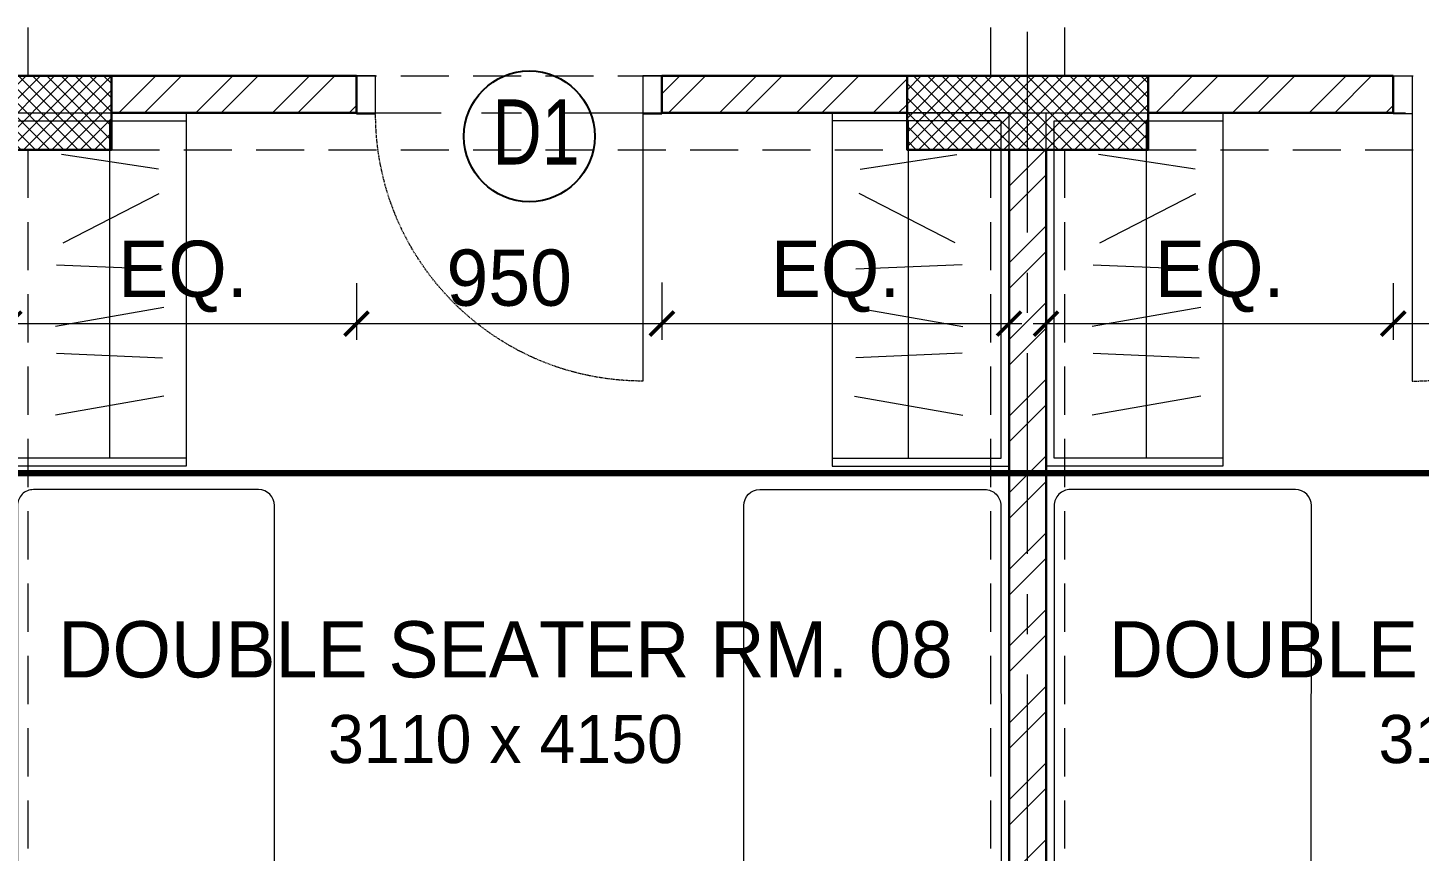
# Model space of a CAD drawing. Header units: millimetres. Extents: x -286480 to 108094, y -227925 to 10018.
# Drawn here: x -26306 to -21978, y -100020 to -97457 of the extents above; entities that cross this region are included whole.
import ezdxf

# ---------------------------------------------------------------- set-up
doc = ezdxf.new("R2010")
doc.units = ezdxf.units.MM
doc.header["$LTSCALE"] = 100
doc.header["$MEASUREMENT"] = 0
doc.header["$PDMODE"] = 67
doc.linetypes.add('CENTER', pattern=[2, 1.25, -0.25, 0.25, -0.25])
doc.linetypes.add('DASHED2', pattern=[0.375, 0.25, -0.125])
doc.layers.get('0').update_dxf_attribs({"lineweight": 25})
for name, color, linetype, lineweight in [('A-ANNO-COLUMN-HATCH', 253, 'Continuous', 9), ('A-ANNO-DOOR', 40, 'Continuous', 18), ('A-ANNO-GRID', 251, 'CENTER', 9), ('A-ANNO-TEXT', 7, 'Continuous', 25), ('A-ANNO-WALL', 1, 'Continuous', 30), ('beam', 3, 'Continuous', 20), ('dim', 7, 'Continuous', 13), ('DW-NO', 7, 'Continuous', 25), ('FURNITURE LAYOUT', 37, 'Continuous', 15), ('S-COL', 4, 'Continuous', 30), ('WALL HATCH', 24, 'Continuous', 9)]:
    doc.layers.add(name, color=color, linetype=linetype, lineweight=lineweight)
doc.styles.add('CENTURY-GOTHIC', font='GOTHIC.TTF', dxfattribs={"height": 175})
doc.styles.add('SIZE', font='arial.ttf', dxfattribs={"width": 0.75, "height": 200})
doc.styles.add('Tower', font='arial.ttf', dxfattribs={"height": 250})
doc.dimstyles.new('1.125', dxfattribs={"dimtxt": 175, "dimasz": 75, "dimexe": 50, "dimexo": 50, "dimgap": 50, "dimtad": 1, "dimdec": 0, "dimrnd": 5, "dimzin": 0, "dimdsep": 46, "dimtxsty": 'CENTURY-GOTHIC', "dimblk": 'ARCHTICK', "dimcen": 5, "dimdle": 40, "dimclrd": 256, "dimclre": 8, "dimclrt": 213, "dimadec": 0, "dimazin": 0, "dimtfac": 1, "dimtdec": 0, "dimtofl": 0, "dimtmove": 2, "dimatfit": 2, "dimldrblk": 'OPEN30', "dimfxl": 80, "dimtolj": 1, "dimtzin": 0, "dimlwd": 15, "dimlwe": 9, "dimarcsym": 1})

# ---------------------------------------------------------------- blocks, each defined once
blk = doc.blocks.new('A$C0E3E786B-flat-1')
at = {"ltscale": 0.1}
for p, q in [((855.2, 288.7, 0), (240.1, -46.1, 0)), ((1735, -1224.8, 0), (922.8, 268.6, 0)), ((220.2, -113.9, 0), (1032.4, -1607.3, 0)), ((1532.3, -852, 0), (1444.7, -899.7, 0)), ((1444.7, -899.7, 0), (752.9, -1093.3, 0)), ((829.6, -1234.5, 0), (1444.7, -899.7, 0)), ((1500.5, -885, 0), (875.6, -1225.1, 0)), ((1500.5, -885, 0), (1482.4, -924.7, 0)), ((1701.1, -1254, 0), (1500.5, -885, 0)), ((875.6, -1225.1, 0), (918.9, -1231.4, 0)), ((1076.3, -1594.1, 0), (875.6, -1225.1, 0)), ((1076.3, -1594.1, 0), (1701.1, -1254, 0)), ((1701.1, -1254, 0), (1654.4, -1240.9, 0)), ((1100.1, -1627.4, 0), (1715.1, -1292.6, 0)), ((1076.3, -1594.1, 0), (1090.9, -1547.7, 0))]:
    blk.add_line(p, q, dxfattribs=at)
for centre, start_param, end_param in [((879, 244.7, 0), 1.628397, 3.199193), ((264, -90, 0), 3.199193, 4.76999), ((1691.3, -1248.7, 0), 0.057601, 1.628397), ((1076.2, -1583.5, 0), 4.76999, 6.340786)]:
    blk.add_ellipse(centre, major_axis=(21.3, -45.2), ratio=0.996988, start_param=start_param, end_param=end_param, dxfattribs=at)
blk = doc.blocks.new('_ArchTick')
at = {"const_width": 0.15}
blk.add_lwpolyline([(-0.5, -0.5), (0.5, 0.5)], dxfattribs=at)
blk = doc.blocks.new('*D147')
at = {"layer": 'Defpoints', "color": 0, "ltscale": 0.1, "transparency": 16777216}
for p in [(-25283.3, -98202.4, -10.6), (-26363.3, -98317.4, -18.6), (-25283.3, -98378)]:
    blk.add_point(p, dxfattribs=at)
at = {"layer": 'dim', "color": 8, "lineweight": 9, "ltscale": 0.1, "transparency": 16777216}
for p, q in [((-25283.3, -98252.4), (-25283.3, -98428)), ((-26363.3, -98367.4), (-26363.3, -98428))]:
    blk.add_line(p, q, dxfattribs=at)
at = {"layer": 'dim', "lineweight": 15, "ltscale": 0.1, "transparency": 16777216}
blk.add_line((-26403.3, -98378), (-25243.3, -98378), dxfattribs=at)
at = {"layer": 'dim', "lineweight": 15, "ltscale": 0.1, "transparency": 16777216, "xscale": 75, "yscale": 75, "zscale": 75, "rotation": 180}
blk.add_blockref('_ArchTick', (-26363.3, -98378), dxfattribs=at)
at = {"layer": 'dim', "lineweight": 15, "ltscale": 0.1, "transparency": 16777216, "xscale": 75, "yscale": 75, "zscale": 75}
blk.add_blockref('_ArchTick', (-25283.3, -98378), dxfattribs=at)
at = {"layer": 'dim', "color": 213, "ltscale": 0.1, "transparency": 16777216, "insert": (-25823.3, -98231.4), "char_height": 175, "attachment_point": 5, "style": 'CENTURY-GOTHIC'}
blk.add_mtext('\\A1;EQ.', dxfattribs=at)
blk = doc.blocks.new('_Open30')
at = {"color": 0, "linetype": 'ByBlock', "lineweight": -2}
for p, q in [((-1, 0.268), (0, 0)), ((0, 0), (-1, -0.268)), ((0, 0), (-1, 0))]:
    blk.add_line(p, q, dxfattribs=at)
blk = doc.blocks.new('*D148')
at = {"layer": 'Defpoints', "color": 0, "ltscale": 0.1, "transparency": 16777216}
for p in [(-25283.3, -98202.4, -10.6), (-24333.3, -98199.9, -10.5), (-24333.3, -98378)]:
    blk.add_point(p, dxfattribs=at)
at = {"layer": 'dim', "color": 8, "lineweight": 9, "ltscale": 0.1, "transparency": 16777216}
for p, q in [((-24333.3, -98249.9), (-24333.3, -98428)), ((-25283.3, -98252.4), (-25283.3, -98428))]:
    blk.add_line(p, q, dxfattribs=at)
at = {"layer": 'dim', "lineweight": 15, "ltscale": 0.1, "transparency": 16777216}
blk.add_line((-25323.3, -98378), (-24293.3, -98378), dxfattribs=at)
at = {"layer": 'dim', "lineweight": 15, "ltscale": 0.1, "transparency": 16777216, "xscale": 75, "yscale": 75, "zscale": 75, "rotation": 180}
blk.add_blockref('_ArchTick', (-25283.3, -98378), dxfattribs=at)
at = {"layer": 'dim', "lineweight": 15, "ltscale": 0.1, "transparency": 16777216, "xscale": 75, "yscale": 75, "zscale": 75}
blk.add_blockref('_ArchTick', (-24333.3, -98378), dxfattribs=at)
at = {"layer": 'dim', "color": 213, "ltscale": 0.1, "transparency": 16777216, "insert": (-24808.3, -98236.1), "char_height": 175, "attachment_point": 5, "style": 'CENTURY-GOTHIC'}
blk.add_mtext('\\A1;950', dxfattribs=at)
blk = doc.blocks.new('*D149')
at = {"layer": 'Defpoints', "color": 0, "ltscale": 0.1, "transparency": 16777216}
for p in [(-24333.3, -98199.9, -10.5), (-23253.3, -98202.4, -6.7), (-23253.3, -98378)]:
    blk.add_point(p, dxfattribs=at)
at = {"layer": 'dim', "color": 8, "lineweight": 9, "ltscale": 0.1, "transparency": 16777216}
for p, q in [((-24333.3, -98249.9), (-24333.3, -98428)), ((-23253.3, -98252.4), (-23253.3, -98428))]:
    blk.add_line(p, q, dxfattribs=at)
at = {"layer": 'dim', "lineweight": 15, "ltscale": 0.1, "transparency": 16777216}
blk.add_line((-24373.3, -98378), (-23213.3, -98378), dxfattribs=at)
at = {"layer": 'dim', "lineweight": 15, "ltscale": 0.1, "transparency": 16777216, "xscale": 75, "yscale": 75, "zscale": 75, "rotation": 180}
blk.add_blockref('_ArchTick', (-24333.3, -98378), dxfattribs=at)
at = {"layer": 'dim', "lineweight": 15, "ltscale": 0.1, "transparency": 16777216, "xscale": 75, "yscale": 75, "zscale": 75}
blk.add_blockref('_ArchTick', (-23253.3, -98378), dxfattribs=at)
at = {"layer": 'dim', "color": 213, "ltscale": 0.1, "transparency": 16777216, "insert": (-23793.3, -98231.4), "char_height": 175, "attachment_point": 5, "style": 'CENTURY-GOTHIC'}
blk.add_mtext('\\A1;EQ.', dxfattribs=at)
blk = doc.blocks.new('*D150')
at = {"layer": 'Defpoints', "color": 0, "ltscale": 0.1, "transparency": 16777216}
for p in [(-22058.3, -98202.4, -6.7), (-23138.3, -98317.4, -18.6), (-22058.3, -98378)]:
    blk.add_point(p, dxfattribs=at)
at = {"layer": 'dim', "color": 8, "lineweight": 9, "ltscale": 0.1, "transparency": 16777216}
for p, q in [((-22058.3, -98252.4), (-22058.3, -98428)), ((-23138.3, -98367.4), (-23138.3, -98428))]:
    blk.add_line(p, q, dxfattribs=at)
at = {"layer": 'dim', "lineweight": 15, "ltscale": 0.1, "transparency": 16777216}
blk.add_line((-23178.3, -98378), (-22018.3, -98378), dxfattribs=at)
at = {"layer": 'dim', "lineweight": 15, "ltscale": 0.1, "transparency": 16777216, "xscale": 75, "yscale": 75, "zscale": 75, "rotation": 180}
blk.add_blockref('_ArchTick', (-23138.3, -98378), dxfattribs=at)
at = {"layer": 'dim', "lineweight": 15, "ltscale": 0.1, "transparency": 16777216, "xscale": 75, "yscale": 75, "zscale": 75}
blk.add_blockref('_ArchTick', (-22058.3, -98378), dxfattribs=at)
at = {"layer": 'dim', "color": 213, "ltscale": 0.1, "transparency": 16777216, "insert": (-22598.3, -98231.4), "char_height": 175, "attachment_point": 5, "style": 'CENTURY-GOTHIC'}
blk.add_mtext('\\A1;EQ.', dxfattribs=at)
blk = doc.blocks.new('*D151')
at = {"layer": 'Defpoints', "color": 0, "ltscale": 0.1, "transparency": 16777216}
for p in [(-22058.3, -98202.4, -6.7), (-21108.3, -98202.4, -6.7), (-21108.3, -98378)]:
    blk.add_point(p, dxfattribs=at)
at = {"layer": 'dim', "color": 8, "lineweight": 9, "ltscale": 0.1, "transparency": 16777216}
for p, q in [((-22058.3, -98252.4), (-22058.3, -98428)), ((-21108.3, -98252.4), (-21108.3, -98428))]:
    blk.add_line(p, q, dxfattribs=at)
at = {"layer": 'dim', "lineweight": 15, "ltscale": 0.1, "transparency": 16777216}
blk.add_line((-22098.3, -98378), (-21068.3, -98378), dxfattribs=at)
at = {"layer": 'dim', "lineweight": 15, "ltscale": 0.1, "transparency": 16777216, "xscale": 75, "yscale": 75, "zscale": 75, "rotation": 180}
blk.add_blockref('_ArchTick', (-22058.3, -98378), dxfattribs=at)
at = {"layer": 'dim', "lineweight": 15, "ltscale": 0.1, "transparency": 16777216, "xscale": 75, "yscale": 75, "zscale": 75}
blk.add_blockref('_ArchTick', (-21108.3, -98378), dxfattribs=at)
at = {"layer": 'dim', "color": 213, "ltscale": 0.1, "transparency": 16777216, "insert": (-21583.3, -98236.1), "char_height": 175, "attachment_point": 5, "style": 'CENTURY-GOTHIC'}
blk.add_mtext('\\A1;950', dxfattribs=at)
blk = doc.blocks.new('door-700')
at = {"linetype": 'Continuous'}
for p, q in [((-50, 100), (-50, 800)), ((-800, 100), (-800, 0)), ((0, 100), (0, 0))]:
    blk.add_line(p, q, dxfattribs=at)
at = {"linetype": 'DASHED2', "ltscale": 0.1}
blk.add_arc((-50, 100), 700, 90, 180, dxfattribs=at)
at = {"linetype": 'Continuous'}
for points in [[(-750, 0), (-800, 0), (-800, 100), (-750, 100)], [(0, 0), (-50, 0), (-50, 100), (0, 100)]]:
    blk.add_3dface(points, dxfattribs=at)
blk = doc.blocks.new('cb')
at = {"layer": 'FURNITURE LAYOUT', "ltscale": 0.1, "extrusion": (-0.008908, -0.002858, 0.999956)}
for p, q in [((-25800.7, -129393.6, 17.8), (-25800.7, -130443.6, 14.8)), ((-25632.1, -129587.2, 18.8), (-25969.4, -129527.9, 16)), ((-25967, -129720.4, 15.4), (-25636.4, -129706.4, 18.4)), ((-25632.1, -129862.6, 18), (-25969.4, -129803.2, 15.2)), ((-25967, -129995.7, 14.6), (-25636.4, -129981.8, 17.6)), ((-25945.4, -130063.9, 14.6), (-25647.1, -130217, 16.9)), ((-25649.6, -130293.4, 16.6), (-25950.5, -130338.9, 13.8))]:
    blk.add_line(p, q, dxfattribs=at)
at = {"layer": 'FURNITURE LAYOUT', "ltscale": 0.1, "extrusion": (-0.008908, -0.002858, 0.999956), "elevation": 617.5}
blk.add_lwpolyline([(-26112, -129367.4), (-26112.1, -130467.4), (-25562.1, -130467.4), (-25562, -129367.4)], close=True, dxfattribs=at)
blk.add_lwpolyline([(-25562, -129392.4), (-26087, -129392.4), (-26087.1, -130442.4), (-25562.1, -130442.4)], dxfattribs=at)

msp = doc.modelspace()

# ---------------------------------------------------------------- hatches: boundary and pattern name
at = {"layer": 'A-ANNO-COLUMN-HATCH', "lineweight": 9, "ltscale": 0.1}
h = msp.add_hatch(dxfattribs=at)
h.set_pattern_fill('ANSI37', color=256, scale=250)
h.set_pattern_definition([(45, (-136543.228, -107872.07), (-22.097087, 22.097087), []), (135, (-136543.228, -107872.07), (-22.097087, -22.097087), [])])
h.paths.add_polyline_path([(-26045.8, -97606.8), (-26795.8, -97606.8), (-26795.8, -97836.8), (-26045.8, -97836.8)])
h = msp.add_hatch(dxfattribs=at)
h.set_pattern_fill('ANSI37', color=256, scale=250)
h.set_pattern_definition([(45, (-136543.228, -107872.07), (-22.097087, 22.097087), []), (135, (-136543.228, -107872.07), (-22.097087, -22.097087), [])])
h.paths.add_polyline_path([(-22820.8, -97606.8), (-23570.8, -97606.8), (-23570.8, -97836.8), (-22820.8, -97836.8)])
at = {"layer": 'WALL HATCH', "ltscale": 0.1}
h = msp.add_hatch(dxfattribs=at)
h.set_pattern_fill('ANSI32', color=256, scale=450, style=0)
h.set_pattern_definition([(45, (-18042.2, 27434.65), (-119.32427, 119.32427), []), (45, (-17962.65, 27434.65), (-119.32427, 119.32427), [])])
h.paths.add_polyline_path([(-25283.3, -97606.8), (-25283.3, -97721.8), (-26045.8, -97721.8), (-26045.8, -97606.8)])
h = msp.add_hatch(dxfattribs=at)
h.set_pattern_fill('ANSI32', color=256, scale=450, style=0)
h.set_pattern_definition([(45, (-16412.2, 27434.72), (-119.32427, 119.32427), []), (45, (-16332.65, 27434.72), (-119.32427, 119.32427), [])])
h.paths.add_polyline_path([(-24333.3, -97721.8), (-24333.3, -97606.8), (-23570.8, -97606.8), (-23570.8, -97721.8)])
h = msp.add_hatch(dxfattribs=at)
h.set_pattern_fill('ANSI32', color=256, scale=450, style=0)
h.set_pattern_definition([(45, (-14817.2, 27434.65), (-119.32427, 119.32427), []), (45, (-14737.65, 27434.65), (-119.32427, 119.32427), [])])
h.paths.add_polyline_path([(-22058.3, -97606.8), (-22058.3, -97721.8), (-22820.8, -97721.8), (-22820.8, -97606.8)])
h = msp.add_hatch(dxfattribs=at)
h.set_pattern_fill('ANSI32', color=256, scale=450, style=0)
h.paths.add_polyline_path([(-23253.3, -100821.8), (-23138.3, -100821.8), (-23138.3, -97836.7), (-23253.3, -97836.7)])

# ---------------------------------------------------------------- linework, layer by layer
at = {"color": 12, "ltscale": 0.5, "true_color": 0xe00000, "const_width": 20, "elevation": 28.4}
msp.add_lwpolyline([(-30638.3, -99120.6), (-30638.3, -98843), (-13014.9, -98843), (-13014.9, -101769.8), (-5884.9, -101769.8), (-5884.9, -101903.5)], dxfattribs=at)
at = {"layer": 'A-ANNO-GRID', "ltscale": 5}
for p, q in [((-23195.8, -106094.8, -4.2), (-23195.8, -89828, -4.2)), ((-30644.8, -97721.8, 29.7), (-4817.6, -97721.8, 29.7))]:
    msp.add_line(p, q, dxfattribs=at)
at = {"layer": 'A-ANNO-WALL', "ltscale": 0.1, "extrusion": (-5.90536e-11, 0.002858, 0.999996)}
for p, q in [((-25283.3, -97606.8, 29.7), (-26045.8, -97606.8, 29.7)), ((-25283.3, -97606.8, 32.5), (-25283.3, -97721.8, 32.8)), ((-23570.8, -97606.8, -2.6), (-24333.3, -97606.8, 32.6)), ((-24333.3, -97606.8, 32.6), (-24333.3, -97721.8, 32.9)), ((-25283.3, -97721.8, 30.1), (-26045.8, -97721.8, 30.1)), ((-23570.8, -97721.8, -2.3), (-24333.3, -97721.8, 32.9)), ((-23253.3, -100821.8, 38.9), (-23253.3, -97836.8, 30.4))]:
    msp.add_line(p, q, dxfattribs=at)
at = {"layer": 'A-ANNO-WALL', "ltscale": 0.1, "extrusion": (5.90536e-11, 0.002858, 0.999996)}
for p, q in [((-22820.8, -97606.8, 30.2), (-22058.3, -97606.8, 36.4)), ((-22058.3, -97606.8, 36.4), (-22058.3, -97721.8, 36.7)), ((-22820.8, -97721.8, 30.5), (-22058.3, -97721.8, 36.7)), ((-23138.3, -100821.8, 38.9), (-23138.3, -97836.8, 30.4))]:
    msp.add_line(p, q, dxfattribs=at)
at = {"layer": 'beam', "linetype": 'DASHED2', "ltscale": 6}
for p, q in [((-26305.8, -96106.8, 71.9), (-26305.8, -97606.8, -2.6)), ((-23310.8, -96106.8, -14.1), (-23310.8, -97606.8, -88.6)), ((-23080.8, -96106.8, -14.1), (-23080.8, -97606.8, -88.6)), ((-26045.8, -97606.8, -2.6), (-23570.8, -97606.8, -2.6)), ((-22820.8, -97606.8, -2.6), (-20345.8, -97606.8, -2.6)), ((-26305.8, -97836.8, 52.7), (-26305.8, -101346.8, 7.5)), ((-26045.8, -97836.8, -2.6), (-23570.8, -97836.8, -2.6)), ((-23310.8, -97836.8, 52.7), (-23310.8, -101346.8, 7.5)), ((-23080.8, -97836.8, 52.7), (-23080.8, -101346.8, 7.5)), ((-22820.8, -97836.8, -2.6), (-20345.8, -97836.8, -2.6))]:
    msp.add_line(p, q, dxfattribs=at)
at = {"layer": 'DW-NO', "color": 51}
msp.add_circle((-24745.7, -97795.2, -352.9), 203.6, dxfattribs=at)
at = {"layer": 'S-COL', "ltscale": 0.1, "elevation": -2.6}
for points in [[(-26045.8, -97606.8), (-26795.8, -97606.8), (-26795.8, -97836.8), (-26045.8, -97836.8)], [(-22820.8, -97606.8), (-23570.8, -97606.8), (-23570.8, -97836.8), (-22820.8, -97836.8)]]:
    msp.add_lwpolyline(points, close=True, dxfattribs=at)

# ---------------------------------------------------------------- block references
at = {"layer": 'A-ANNO-DOOR', "extrusion": (-5.90536e-11, 0.002858, 0.999996), "xscale": -1.187500030388742, "yscale": 1.187500030388742, "zscale": 1.187500030388742, "rotation": 180}
msp.add_blockref('door-700', (-24333.3, -97606.4, -254.8), dxfattribs=at)
at = {"layer": 'A-ANNO-DOOR', "extrusion": (5.90536e-11, 0.002858, 0.999996), "xscale": 1.187500030388742, "yscale": 1.187500030388742, "zscale": 1.187500030388742, "rotation": 180}
msp.add_blockref('door-700', (-22058.3, -97606.5, -242.6), dxfattribs=at)
at = {"layer": 'FURNITURE LAYOUT', "xscale": -1, "rotation": 180}
for p in [(-250.1, -228190.4, 18.1), (2974.9, -228190.4, 13.9)]:
    msp.add_blockref('cb', p, dxfattribs=at)
at = {"layer": 'FURNITURE LAYOUT', "rotation": 180}
msp.add_blockref('cb', (-49366.5, -228190.4, 13.9), dxfattribs=at)
at = {"layer": 'FURNITURE LAYOUT', "ltscale": 0.1, "extrusion": (-0.000249617, -0.002858, -0.999996), "rotation": 331.4472031888076}
msp.add_blockref('A$C0E3E786B-flat-1', (26364.4, -98738.8, 259), dxfattribs=at)
at = {"layer": 'FURNITURE LAYOUT', "ltscale": 0.1, "extrusion": (0.000249617, -0.002858, -0.999996), "xscale": -1, "rotation": 28.55279681133499}
msp.add_blockref('A$C0E3E786B-flat-1', (26477.1, -98738.9, 245.8), dxfattribs=at)
at = {"layer": 'FURNITURE LAYOUT', "ltscale": 0.1, "extrusion": (-5.3212e-11, 0.002858, 0.999996), "xscale": -1, "zscale": -1, "rotation": 28.55922529164978}
msp.add_blockref('A$C0E3E786B-flat-1', (-23139.8, -98738.7, -252), dxfattribs=at)
at = {"layer": 'FURNITURE LAYOUT', "ltscale": 0.1, "extrusion": (5.3212e-11, 0.002858, 0.999996), "zscale": -0.9999999999999997, "rotation": 331.4407747082076}
msp.add_blockref('A$C0E3E786B-flat-1', (-23251.8, -98738.7, -252), dxfattribs=at)

# ---------------------------------------------------------------- texts
at = {"layer": 'A-ANNO-TEXT', "char_height": 150, "width": 2908.602, "attachment_point": 5, "style": 'Tower'}
for s, insert in [('{\\fCentury Gothic|b0|i0|c0|p34;\\H1.1667x;DOUBLE SEATER RM. 08\\P\\H0.85714x;3110 x 4150}', (-24819.9, -99525.9, 41.3)), ('{\\fCentury Gothic|b0|i0|c0|p34;\\H1.1667x;DOUBLE SEATER RM. 09\\P\\H0.85714x;3110 x 4150}', (-21551.9, -99525.9, 41.3))]:
    msp.add_mtext(s, dxfattribs=dict(at, insert=insert))
at = {"layer": 'DW-NO', "color": 51, "style": 'SIZE', "width": 0.75}
msp.add_text('D1', height=202.67, dxfattribs=at).set_placement((-24860.4, -97882.8, -352.9))

# ---------------------------------------------------------------- dimensions: what is measured, and where the dimension line sits
at = {"layer": 'dim', "ltscale": 0.1}
for base, p1, p2, picture, middle in [((-25283.3, -98378, 43.2), (-26363.3, -98317.4, 24.7), (-25283.3, -98202.4, 32.6), '*D147', (-25823.3, -98231.4, 43.2)), ((-23253.3, -98378, 43.2), (-24333.3, -98199.9, 32.7), (-23253.3, -98202.4, 36.5), '*D149', (-23793.3, -98231.4, 43.2)), ((-22058.3, -98378, 43.2), (-23138.3, -98317.4, 24.7), (-22058.3, -98202.4, 36.6), '*D150', (-22598.3, -98231.4, 43.2))]:
    dim = msp.add_linear_dim(base=base, p1=p1, p2=p2, angle=180, text='EQ.', dimstyle='1.125', dxfattribs=at)
    dim.commit()
    dim.dimension.update_dxf_attribs({"geometry": picture, "text_midpoint": middle})
for base, p1, p2, picture, middle in [((-24333.3, -98378, 43.2), (-25283.3, -98202.4, 32.6), (-24333.3, -98199.9, 32.7), '*D148', (-24808.3, -98236.1, 43.2)), ((-21108.3, -98378, 43.2), (-22058.3, -98202.4, 36.6), (-21108.3, -98202.4, 36.6), '*D151', (-21583.3, -98236.1, 43.2))]:
    dim = msp.add_linear_dim(base=base, p1=p1, p2=p2, angle=180, dimstyle='1.125', dxfattribs=at)
    dim.commit()
    dim.dimension.update_dxf_attribs({"geometry": picture, "text_midpoint": middle})

doc.saveas('drawing.dxf')
